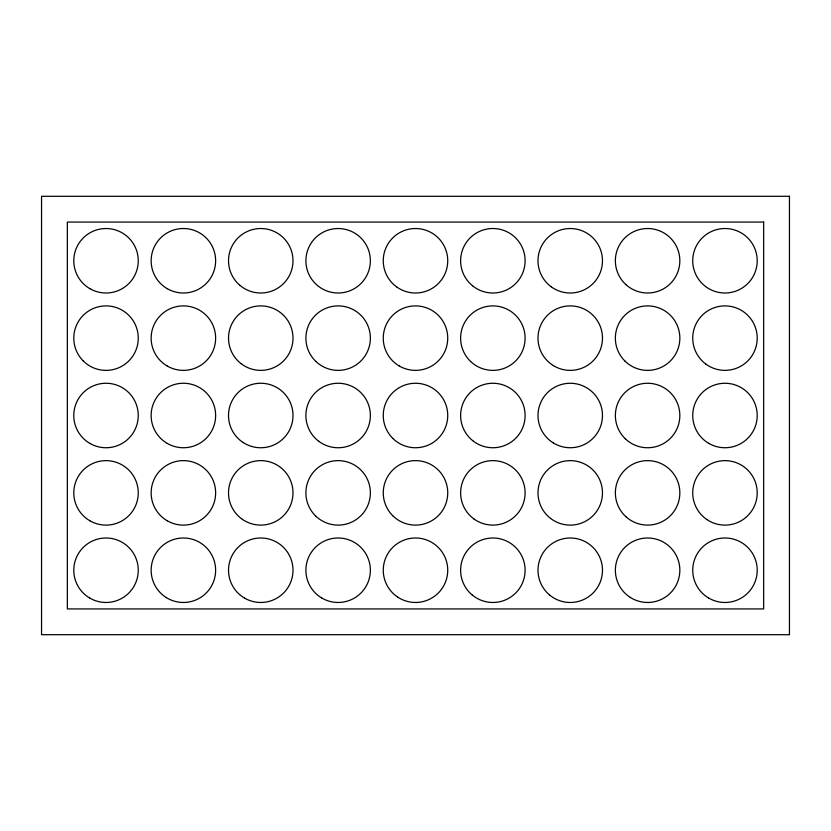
<?xml version="1.0" encoding="UTF-8"?>
<svg xmlns="http://www.w3.org/2000/svg" width="831" height="831" viewBox="0 0 831 831"><rect width="100%" height="100%" fill="white"/><g stroke="black" fill="none" stroke-linecap="round" stroke-linejoin="round"><path stroke-width="1.25" d="M789.45 196.293L41.55 196.293L41.55 634.707L789.45 634.707L789.45 196.293M763.658 222.074L67.342 222.074L67.342 608.926L763.658 608.926L763.658 222.074M706.859 519.541A32.232 32.232 0 0 0 757.124 495.224A32.232 32.232 0 0 0 710.941 463.854A32.232 32.232 0 0 0 706.859 519.541M167.27 520.788A32.232 32.232 0 0 0 215.634 492.866A32.232 32.232 0 0 0 167.27 464.955A32.232 32.232 0 0 0 167.27 520.788M243.213 442.549A32.232 32.232 0 0 0 292.959 417.172A32.232 32.232 0 0 0 246.111 386.779A32.232 32.232 0 0 0 243.213 442.549M553.373 365.609A32.232 32.232 0 0 0 602.465 338.996A32.232 32.232 0 0 0 554.879 309.786A32.232 32.232 0 0 0 553.373 365.609M397.634 597.063A32.232 32.232 0 0 0 447.67 572.299A32.232 32.232 0 0 0 401.196 541.345A32.232 32.232 0 0 0 397.634 597.063M317.567 285.584A32.232 32.232 0 0 0 369.909 266.159A32.232 32.232 0 0 0 326.915 230.54A32.232 32.232 0 0 0 317.567 285.584M630.282 597.416A32.232 32.232 0 0 0 679.81 571.655A32.232 32.232 0 0 0 632.734 541.635A32.232 32.232 0 0 0 630.282 597.416M553.134 442.819A32.232 32.232 0 0 0 602.454 416.653A32.232 32.232 0 0 0 555.129 387.028A32.232 32.232 0 0 0 553.134 442.819M708.791 598.112A32.232 32.232 0 0 0 757.218 570.315A32.232 32.232 0 0 0 708.926 542.279A32.232 32.232 0 0 0 708.791 598.112M89.904 288.679A32.232 32.232 0 0 0 138.258 260.757A32.232 32.232 0 0 0 89.904 232.846A32.232 32.232 0 0 0 89.904 288.679M83.225 360.924A32.232 32.232 0 0 0 137.167 346.475A32.232 32.232 0 0 0 97.684 306.992A32.232 32.232 0 0 0 83.225 360.924M89.904 443.422A32.232 32.232 0 0 0 138.258 415.5A32.232 32.232 0 0 0 89.904 387.578A32.232 32.232 0 0 0 89.904 443.422M89.904 520.788A32.232 32.232 0 0 0 138.258 492.866A32.232 32.232 0 0 0 89.904 464.955A32.232 32.232 0 0 0 89.904 520.788M89.904 598.154A32.232 32.232 0 0 0 138.258 570.243A32.232 32.232 0 0 0 89.904 542.321A32.232 32.232 0 0 0 89.904 598.154M167.27 288.679A32.232 32.232 0 0 0 215.634 260.757A32.232 32.232 0 0 0 167.27 232.846A32.232 32.232 0 0 0 167.27 288.679M167.27 366.045A32.232 32.232 0 0 0 215.634 338.134A32.232 32.232 0 0 0 167.27 310.212A32.232 32.232 0 0 0 167.27 366.045M167.27 443.422A32.232 32.232 0 0 0 215.634 415.5A32.232 32.232 0 0 0 167.27 387.578A32.232 32.232 0 0 0 167.27 443.422M166.231 597.531A32.232 32.232 0 0 0 215.603 571.458A32.232 32.232 0 0 0 168.34 541.729A32.232 32.232 0 0 0 166.231 597.531M244.646 598.154A32.232 32.232 0 0 0 293 570.243A32.232 32.232 0 0 0 244.646 542.321A32.232 32.232 0 0 0 244.646 598.154M242.34 519.323A32.232 32.232 0 0 0 292.886 495.588A32.232 32.232 0 0 0 247.056 463.688A32.232 32.232 0 0 0 242.34 519.323M240.865 363.49A32.232 32.232 0 0 0 292.678 342.684A32.232 32.232 0 0 0 248.749 308.218A32.232 32.232 0 0 0 240.865 363.49M239.91 285.345A32.232 32.232 0 0 0 292.481 266.522A32.232 32.232 0 0 0 249.892 230.416A32.232 32.232 0 0 0 239.91 285.345M315.583 515.906A32.232 32.232 0 0 0 369.359 500.875A32.232 32.232 0 0 0 329.45 461.818A32.232 32.232 0 0 0 315.583 515.906M322.013 598.154A32.232 32.232 0 0 0 370.366 570.243A32.232 32.232 0 0 0 322.013 542.321A32.232 32.232 0 0 0 322.013 598.154M318.855 441.344A32.232 32.232 0 0 0 370.148 419.271A32.232 32.232 0 0 0 325.388 385.885A32.232 32.232 0 0 0 318.855 441.344M315.884 361.454A32.232 32.232 0 0 0 369.463 345.738A32.232 32.232 0 0 0 329.055 307.2A32.232 32.232 0 0 0 315.884 361.454M397.052 287.204A32.232 32.232 0 0 0 447.618 263.51A32.232 32.232 0 0 0 401.82 231.569A32.232 32.232 0 0 0 397.052 287.204M399.337 366.024A32.232 32.232 0 0 0 447.732 338.175A32.232 32.232 0 0 0 399.42 310.192A32.232 32.232 0 0 0 399.337 366.024M392.834 438.425A32.232 32.232 0 0 0 446.683 423.665A32.232 32.232 0 0 0 406.972 384.41A32.232 32.232 0 0 0 392.834 438.425M392.814 515.771A32.232 32.232 0 0 0 446.683 501.062A32.232 32.232 0 0 0 407.003 461.766A32.232 32.232 0 0 0 392.814 515.771M473.899 518.928A32.232 32.232 0 0 0 524.922 496.263A32.232 32.232 0 0 0 479.778 463.407A32.232 32.232 0 0 0 473.899 518.928M472.424 595.162A32.232 32.232 0 0 0 524.673 575.478A32.232 32.232 0 0 0 481.502 540.067A32.232 32.232 0 0 0 472.424 595.162M473.421 441.209A32.232 32.232 0 0 0 524.86 419.489A32.232 32.232 0 0 0 480.328 385.802A32.232 32.232 0 0 0 473.421 441.209M470.626 361.475A32.232 32.232 0 0 0 524.195 345.717A32.232 32.232 0 0 0 483.777 307.2A32.232 32.232 0 0 0 470.626 361.475M473.203 286.311A32.232 32.232 0 0 0 524.828 265.016A32.232 32.232 0 0 0 480.578 230.956A32.232 32.232 0 0 0 473.203 286.311M551.15 286.747A32.232 32.232 0 0 0 602.278 264.3A32.232 32.232 0 0 0 557.279 231.247A32.232 32.232 0 0 0 551.15 286.747M550.589 518.43A32.232 32.232 0 0 0 602.195 497.104A32.232 32.232 0 0 0 557.933 463.075A32.232 32.232 0 0 0 550.589 518.43M549.551 594.965A32.232 32.232 0 0 0 601.997 575.79A32.232 32.232 0 0 0 559.17 539.963A32.232 32.232 0 0 0 549.551 594.965M625.92 516.716A32.232 32.232 0 0 0 679.104 499.722A32.232 32.232 0 0 0 637.793 462.161A32.232 32.232 0 0 0 625.92 516.716M625.338 438.81A32.232 32.232 0 0 0 678.927 423.124A32.232 32.232 0 0 0 638.551 384.566A32.232 32.232 0 0 0 625.338 438.81M624.933 361.049A32.232 32.232 0 0 0 678.792 346.309A32.232 32.232 0 0 0 639.101 307.034A32.232 32.232 0 0 0 624.933 361.049M625.888 284.586A32.232 32.232 0 0 0 679.093 267.655A32.232 32.232 0 0 0 637.834 230.042A32.232 32.232 0 0 0 625.888 284.586M705.561 286.498A32.232 32.232 0 0 0 756.968 264.715A32.232 32.232 0 0 0 712.396 231.08A32.232 32.232 0 0 0 705.561 286.498M705.748 363.999A32.232 32.232 0 0 0 756.999 341.853A32.232 32.232 0 0 0 712.188 308.54A32.232 32.232 0 0 0 705.748 363.999M708.687 443.318A32.232 32.232 0 0 0 757.207 415.697A32.232 32.232 0 0 0 709.03 387.485A32.232 32.232 0 0 0 708.687 443.318"/></g></svg>
